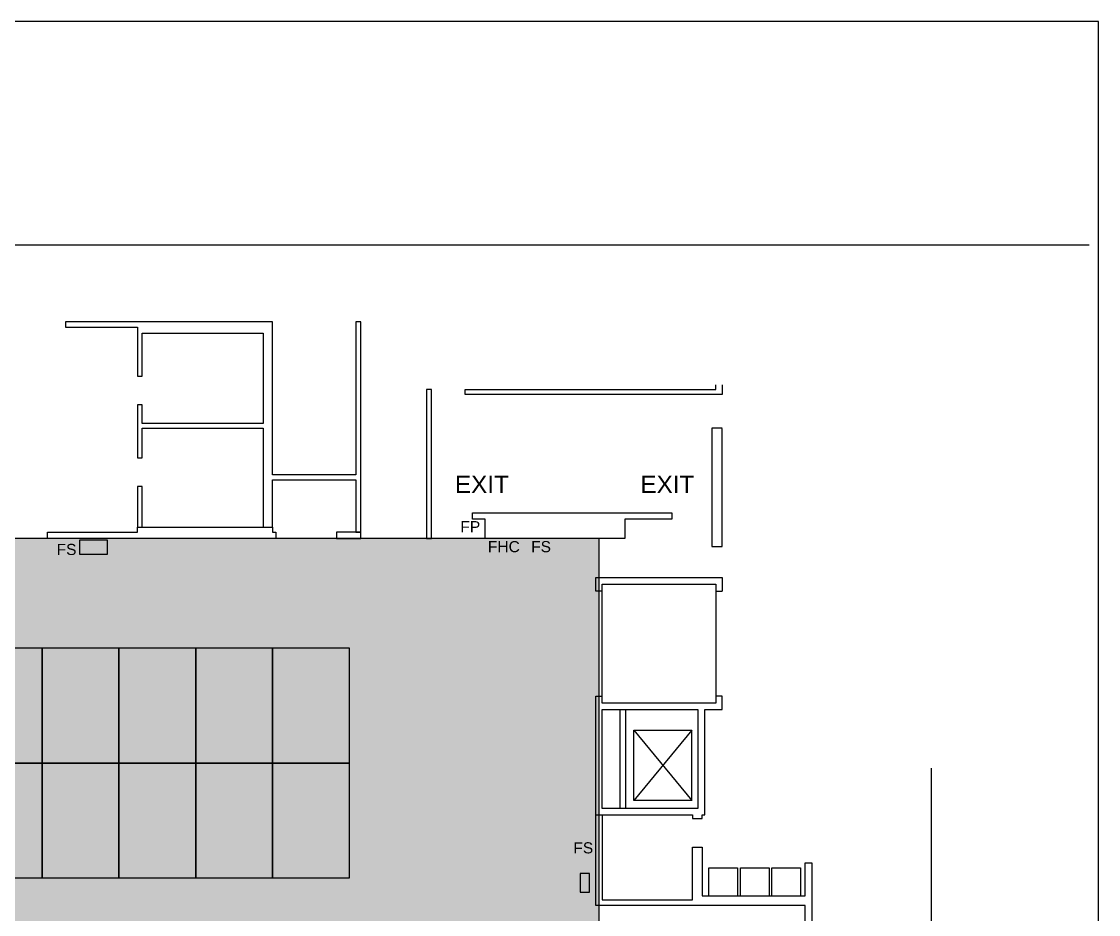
# Model space of a CAD drawing. Header units: feet. Extents: x 280 to 544, y 563 to 815.
# Drawn here: x 431.6 to 543.9, y 721.7 to 814.8 of the extents above; entities that cross this region are included whole.
import ezdxf
from ezdxf.enums import TextEntityAlignment as Align

# ---------------------------------------------------------------- set-up
doc = ezdxf.new("R2010")
doc.units = ezdxf.units.FT
doc.header["$MEASUREMENT"] = 0
for name, color, linetype in [('Background', 7, 'Continuous'), ('Border', 7, 'Continuous'), ('Building', 7, 'Continuous'), ('Layer 1', 7, 'Continuous')]:
    doc.layers.add(name, color=color, linetype=linetype)
doc.styles.add('Arial', font='Arial.ttf')

msp = doc.modelspace()

# ---------------------------------------------------------------- hatches: boundary and pattern name
at = {"layer": 'Background', "lineweight": 0, "true_color": 0xe6e6e6, "transparency": 33554687}
h = msp.add_hatch(color=254, dxfattribs=at)
h.dxf.hatch_style = 1
h.paths.add_polyline_path([(491.79, 760.88), (310.54, 760.88), (310.54, 592.71), (491.79, 592.71)])

# ---------------------------------------------------------------- linework, layer by layer
at = {"layer": 'Background', "color": 254, "lineweight": 0, "true_color": 0xe6e6e6, "transparency": 33554687}
msp.add_lwpolyline([(491.79, 760.88), (310.54, 760.88), (310.54, 592.71), (491.79, 592.71)], close=True, dxfattribs=at)
at = {"layer": 'Background', "color": 254, "lineweight": 25, "true_color": 0xe6e6e6}
msp.add_lwpolyline([(491.79, 760.88), (310.54, 760.88), (310.54, 592.71), (491.79, 592.71)], close=True, dxfattribs=at)
at = {"layer": 'Border', "color": 18, "lineweight": 25, "true_color": 0x000000}
msp.add_lwpolyline([(279.85, 562.76), (543.85, 562.76), (543.85, 814.76), (279.85, 814.76)], close=True, dxfattribs=at)
msp.add_lwpolyline([(279.88, 791.49), (542.88, 791.49)], dxfattribs=at)
at = {"layer": 'Building', "color": 18, "lineweight": 25, "true_color": 0x000000}
for points in [[(466.42, 760.88), (466.96, 760.88), (466.96, 761.55), (466.96, 783.46), (466.42, 783.46), (466.42, 767.52), (457.75, 767.52), (457.75, 783.46), (436.18, 783.46), (436.18, 782.92), (443.66, 782.92), (443.66, 777.8), (444.16, 777.8)], [(444.16, 777.8), (444.16, 782.29), (456.78, 782.29), (456.78, 772.87), (444.16, 772.87), (444.16, 774.8), (443.66, 774.8)], [(504.62, 776.9), (504.62, 775.88), (477.83, 775.88), (477.83, 776.42), (503.95, 776.42), (503.95, 776.9)], [(443.66, 774.8), (443.66, 769.3), (444.16, 769.3), (444.16, 772.37), (456.78, 772.37), (456.78, 762.05), (457.75, 762.05), (457.75, 761.55), (458.1, 761.55), (458.1, 760.88), (434.29, 760.88), (434.29, 761.55), (443.66, 761.55), (443.66, 762.05), (457.75, 762.05), (457.75, 766.98), (466.42, 766.98), (466.42, 761.55), (466.96, 761.55), (464.43, 761.55), (464.43, 760.88), (466.42, 760.88)], [(504.62, 772.39), (503.53, 772.39), (503.53, 760.05), (504.62, 760.05), (504.62, 772.36)], [(494.04, 687.13), (492.12, 687.13), (492.12, 672.39), (502.59, 672.39), (502.59, 684.85), (500.25, 684.85), (500.25, 685.35), (513.29, 685.35), (513.29, 722.63), (491.46, 722.63), (491.46, 744.46), (492.12, 744.46), (492.12, 755.38), (491.46, 755.38), (491.46, 756.8), (504.62, 756.8), (504.62, 755.38)], [(492.12, 755.38), (492.12, 756.13), (503.96, 756.13), (503.96, 755.38), (504.62, 755.38)], [(503.96, 755.38), (503.96, 744.46)], [(504.62, 743.05), (504.62, 744.46), (503.96, 744.46), (503.96, 743.71), (492.12, 743.71), (492.12, 744.46)], [(492.12, 743.05), (493.98, 743.05)], [(492.12, 732.74), (492.12, 743.05)], [(494.58, 732.74), (494.58, 743.05)], [(501.54, 731.88), (501.54, 731.71), (502.54, 731.71), (502.54, 732.07), (502.83, 732.07), (502.83, 743.05), (504.62, 743.05)], [(495.42, 740.9), (501.47, 740.9)], [(505.79, 590.6), (515.96, 590.6), (515.96, 609.97), (526.46, 609.97), (526.46, 715.96), (526.46, 717.96), (524.46, 717.96), (524.46, 715.96), (526.46, 715.96), (526.46, 736.96)], [(501.47, 733.57), (495.42, 733.57)], [(491.46, 732.07), (501.54, 732.07), (501.54, 731.88)], [(493.98, 732.74), (492.12, 732.74)], [(492.12, 732.07), (492.12, 723.21), (492.12, 723.21), (501.54, 723.21), (501.54, 723.21), (501.54, 728.71), (501.54, 728.71), (502.54, 728.71), (502.54, 723.63), (504.87, 723.63), (513.29, 723.63), (513.29, 723.63), (513.29, 727.07), (513.96, 727.07), (513.96, 676.96)], [(503.22, 723.63), (503.22, 726.57), (506.22, 726.57), (506.22, 723.63)], [(506.53, 723.63), (506.53, 726.57), (509.53, 726.57), (509.53, 723.63)], [(509.8, 723.63), (509.8, 726.57), (512.8, 726.57), (512.8, 723.63)]]:
    msp.add_lwpolyline(points, dxfattribs=at)
for points in [[(473.79, 776.42), (473.79, 760.88), (474.33, 760.88), (474.33, 776.42)], [(443.66, 766.3), (443.66, 762.05), (444.16, 762.05), (444.16, 766.3)], [(499.37, 763.55), (499.37, 762.88), (494.46, 762.88), (494.46, 760.88), (479.91, 760.88), (479.91, 762.88), (478.58, 762.88), (478.58, 763.55)], [(440.56, 759.26), (440.56, 760.69), (437.62, 760.69), (437.62, 759.26)], [(502.08, 743.05), (502.08, 732.74), (493.98, 732.74), (493.98, 743.05)], [(501.47, 740.9), (495.42, 733.57), (495.42, 740.9), (501.47, 733.57)], [(490.79, 725.96), (489.83, 725.96), (489.83, 724.01), (490.79, 724.01)]]:
    msp.add_lwpolyline(points, close=True, dxfattribs=at)
at = {"layer": 'Layer 1', "color": 18, "lineweight": 25, "true_color": 0x000000}
for points in [[(425.74, 749.48), (433.74, 749.48), (433.74, 737.48), (425.74, 737.48)], [(433.74, 749.48), (441.74, 749.48), (441.74, 737.48), (433.74, 737.48)], [(441.74, 749.48), (449.74, 749.48), (449.74, 737.48), (441.74, 737.48)], [(449.74, 749.48), (457.74, 749.48), (457.74, 737.48), (449.74, 737.48)], [(457.74, 749.48), (465.74, 749.48), (465.74, 737.48), (457.74, 737.48)], [(425.74, 737.48), (433.74, 737.48), (433.74, 725.48), (425.74, 725.48)], [(433.74, 737.48), (441.74, 737.48), (441.74, 725.48), (433.74, 725.48)], [(441.74, 737.48), (449.74, 737.48), (449.74, 725.48), (441.74, 725.48)], [(449.74, 737.48), (457.74, 737.48), (457.74, 725.48), (449.74, 725.48)], [(457.74, 737.48), (465.74, 737.48), (465.74, 725.48), (457.74, 725.48)]]:
    msp.add_lwpolyline(points, close=True, dxfattribs=at)

# ---------------------------------------------------------------- texts
at = {"layer": 'Building', "color": 18, "true_color": 0x000000, "style": 'Arial'}
for s, height, p in [('EXIT', 1.812, (476.76, 767.43)), ('EXIT', 1.812, (496.1, 767.43)), ('FP', 1.16, (477.33, 762.69)), ('FS', 1.16, (435.24, 760.32)), ('FHC', 1.16, (480.2, 760.61)), ('FS', 1.16, (484.71, 760.61)), ('FS', 1.16, (489.11, 729.22))]:
    msp.add_text(s, height=height, dxfattribs=at).set_placement(p, align=Align.TOP_LEFT)

doc.saveas('drawing.dxf')
